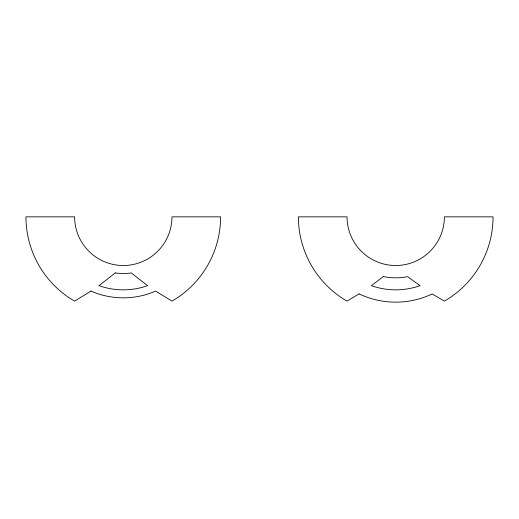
<?xml version="1.0" encoding="UTF-8"?>
<svg xmlns="http://www.w3.org/2000/svg" width="519" height="519" viewBox="0 0 519 519"><rect width="100%" height="100%" fill="white"/><g stroke="black" fill="none" stroke-linecap="round" stroke-linejoin="round"><path stroke-width="0.78" d="M115.283 272.936L98.947 285.664L102.094 286.702A72.997 72.997 0 0 0 144.47 286.702L147.617 285.664L131.281 272.936L128.835 273.241A56.668 56.668 0 0 1 117.729 273.241L115.283 272.936M383.405 276.556L371.383 285.664L374.53 286.702A72.997 72.997 0 0 0 416.906 286.702L420.053 285.664L407.616 276.653A60.976 60.976 0 0 1 383.82 276.653L383.405 276.556M90.948 291.088L74.619 301.104L73.244 300.332A97.332 97.332 0 0 1 25.95 216.845L74.619 216.845A48.669 48.669 0 0 0 123.282 265.514A48.669 48.669 0 0 0 171.951 216.845L220.614 216.845A97.332 97.332 0 0 1 173.32 300.332L171.951 301.104L155.616 291.088L154.279 291.678A81.003 81.003 0 0 1 92.285 291.678L90.948 291.088M359.07 293.877L347.049 301.104L345.68 300.332A97.332 97.332 0 0 1 298.386 216.845L347.049 216.845A48.669 48.669 0 0 0 395.718 265.514A48.669 48.669 0 0 0 444.381 216.845L493.05 216.845A97.332 97.332 0 0 1 445.756 300.332L444.381 301.104L432.191 293.962A85.311 85.311 0 0 1 359.245 293.962L359.07 293.877"/></g></svg>
